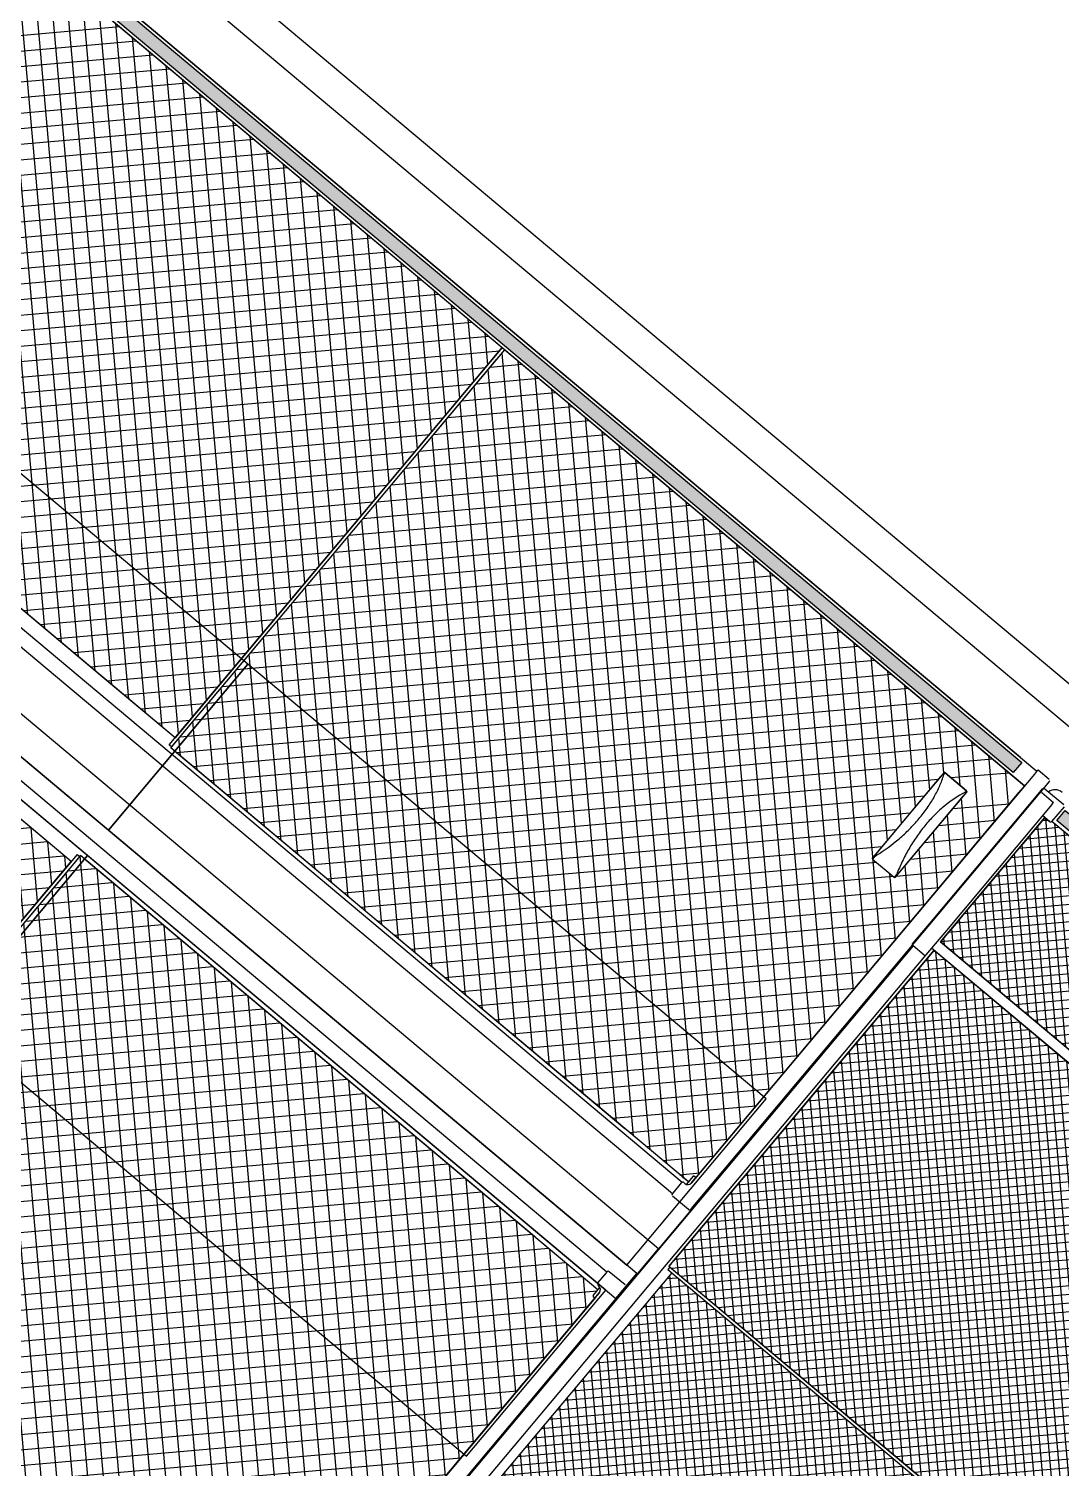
# Model space of a CAD drawing. Header units: metres. Extents: x 822482 to 822767, y 9662202 to 9662512.
# Drawn here: x 822684.249 to 822685.82, y 9662406.151 to 9662408.342 of the extents above; entities that cross this region are included whole.
import ezdxf
from ezdxf.lldxf.tags import DXFTag

# ---------------------------------------------------------------- set-up
doc = ezdxf.new("R2010")
doc.units = ezdxf.units.M
for name, color, linetype in [('#ARQ_INOX', 8, 'Continuous'), ('ARQ_NE_EQUIPAMENTOS', 7, 'Continuous'), ('VIDRO TEMPERADO', 3, 'Continuous'), ('wbc_mobilias_planta', 7, 'Continuous')]:
    doc.layers.add(name, color=color, linetype=linetype)
doc.layers.add('ARQ_NE_ESTRUTURA INOX', color=251, linetype='Continuous', lineweight=0)
tags = doc.linetypes.add('DASHED0', pattern=[1, 0.5, -0.5]).pattern_tags.tags
tags[6:7] = [DXFTag(74, 4), DXFTag(75, 0), DXFTag(340, '0'), DXFTag(46, 0.0), DXFTag(50, 0.0), DXFTag(44, 0.0), DXFTag(45, 0.0)]
tags[4:5] = [DXFTag(74, 4), DXFTag(75, 0), DXFTag(340, '0'), DXFTag(46, 0.0), DXFTag(50, 0.0), DXFTag(44, 0.0), DXFTag(45, 0.0)]
pattern_1 = [(45.0000000000001, (0, 0), (-0.9286780264538299, 0.9286780264538269), []), (135.0000000000001, (0, 0), (-0.9286780264538272, -0.9286780264538286), [])]
pattern_2 = [(45.0000000000001, (-159.4644391494871, -342.3736312675382), (-1.667341511061752, 1.667341511061746), []), (135.0000000000001, (-159.4644391494871, -342.3736312675382), (-1.667341511061746, -1.667341511061752), [])]

# ---------------------------------------------------------------- blocks, each defined once
blk = doc.blocks.new('NICFD180TVD')
h = blk.add_hatch()
h.set_pattern_fill('_USER', color=8, scale=1.313349060088884, angle=45.0000000000001, style=0, pattern_type=2)
h.set_pattern_definition([(45.0000000000001, (105.6870961527069, -3.071676246690913e-11), (-0.9286780264538299, 0.9286780264538269), []), (135.0000000000001, (105.6870961527069, -3.071676246690913e-11), (-0.9286780264538272, -0.9286780264538286), [])])
h.paths.add_polyline_path([(91.20755485142942, -4.094666666703669), (30.914239999952, -4.09466666666476), (30.91423999993909, -81.21045894154904), (91.20755485141251, -81.21045894158489)])
h.paths.add_polyline_path([(37.180548933308, -74.95284994900418), (37.02849576330799, -74.80638673900417), (37.02849576331288, -58.22502984843187), (37.180548933308, -57.77386422900417), (41.43803773330801, -57.77386422900417), (41.59009090331288, -58.22502984843451), (41.590090903308, -74.78038697900418), (41.43803773330801, -74.95284994900418)])
h = blk.add_hatch()
h.set_pattern_fill('_USER', color=8, scale=1.313349060088884, angle=45.0000000000001, style=0, pattern_type=2)
h.set_pattern_definition(pattern_1)
h.paths.add_polyline_path([(91.69192000000032, -3.129660304841418), (154.5435733333341, -3.129660304838311), (154.5435733333341, -81.21045894158499), (91.6919200000043, -81.21045894158505)])
h.paths.add_polyline_path([(148.277199996696, -75.2519623984649), (148.429253166696, -75.10549918846489), (148.429253166696, -58.22502984846489), (148.277199996696, -58.07297667846489), (144.0197111966959, -58.07297667846489), (143.8676580266959, -58.22502984846489), (143.8676580266959, -75.10549918846489), (144.0197111966959, -75.2519623984649)])
h = blk.add_hatch()
h.set_pattern_fill('_USER', color=8, scale=1.313349060088884, angle=45.0000000000001, style=0, pattern_type=2)
h.set_pattern_definition(pattern_1)
edge = h.paths.add_edge_path()
edge.add_arc((181.057475902651, -4.013513322865944), 0.2327336787744715, 178.3601797886123, 280.0630163586347)
edge.add_line((181.0981417390844, -4.242666666684153), (181.0981417389858, -76.07298666667788))
edge.add_line((181.0981417389858, -76.07298666667788), (180.8248375356968, -76.2604533333444))
edge.add_line((180.8248375356968, -76.2604533333444), (180.8009642228912, -80.59198848739837))
edge.add_line((180.8009642228912, -80.59198848739837), (180.479671284785, -80.91328142550499))
edge.add_line((180.479671284785, -80.91328142550499), (178.3513627973979, -80.91328142548684))
edge.add_line((178.3513627973979, -80.91328142548684), (178.3513627973979, -80.93715473832128))
edge.add_line((178.3513627973979, -80.93715473832128), (176.1481361307312, -80.93715473831656))
edge.add_line((176.1481361307312, -80.93715473831656), (175.9606694640647, -81.08976888391308))
edge.add_line((175.9606694640647, -81.08976888391308), (175.9606694640649, -81.21045894158499))
edge.add_line((175.9606694640649, -81.21045894158499), (156.1025024784781, -81.21816754079413))
edge.add_line((156.1025024784781, -81.21816754079413), (156.1025024871068, -3.058666666689305))
edge.add_line((156.1025024871068, -3.058666666689305), (180.8248375357045, -3.058859046728851))
edge.add_line((180.8248375357045, -3.058859046728851), (180.8248375357044, -4.006853333350869))
blk.add_hatch(color=8).paths.add_polyline_path([(181.6279273733215, -75.57298666668416), (181.6279273733215, -4.742666666684159), (183.6279273733215, -4.742666666684159), (183.6279273733215, -75.57298666668416)])
at = {"color": 8}
for p, q in [((152.9634266666598, -0.246666666684173), (32.49438666664605, -0.2466666666842299)), ((152.9634266666598, -0.246666666684173), (152.9634266666598, -0.1874666666841405)), ((152.9634266666598, -2.427200000017474), (152.9634266666598, -0.2466666666841162)), ((153.1508933333264, -1.750333211703037e-11), (158.0261312470504, -1.750333211703037e-11)), ((158.0261312470504, -1.750333211703037e-11), (183.2813844210395, -1.750333211703037e-11)), ((183.2813844210395, -1.750333211703037e-11), (183.9462399999882, -1.750333211703037e-11)), ((183.4277279106706, -0.246666666684173), (183.4277279106706, -2.565333333350845)), ((184.1929066666548, -0.246666666684173), (184.1929066666548, -4.006853333350871)), ((91.20755485140882, -4.094666666684186), (30.91423999997261, -4.094666666684243)), ((153.1508933333265, -2.614666666684225), (32.30691999997947, -2.614666666684282)), ((91.20755485140882, -3.327161515133976), (91.20755485141416, -57.56432098572736)), ((91.69192000000027, -3.326591228747129), (91.5932533333343, -3.326591228747129)), ((91.59325333333368, -3.326740454765225), (91.59325333333396, -3.327582575502613)), ((91.59325333333408, -3.327731801520822), (91.69192000000066, -3.327731801520822)), ((91.69192000000032, -3.129660304841418), (91.6919200000005, -3.130272603371789)), ((91.69192000000032, -3.129660304841418), (92.21917612504421, -3.129660304841361)), ((91.69192000000055, -3.130272603371789), (91.69192000000061, -3.263680252877232)), ((92.29396851898127, -3.130272603371732), (91.6919200000005, -3.130272603371789)), ((91.69192000000061, -3.263680252877175), (91.69192000000112, -8.048991035782645)), ((122.5846351856816, -3.130272603368719), (92.76819221015216, -3.130272603371675)), ((122.5098346436008, -3.129638185961649), (92.84227975491615, -3.129638185964605)), ((152.8753018523787, -3.13027260336582), (122.5846351856816, -3.130272603368719)), ((154.5435733333341, -3.129638185958551), (123.1329464215828, -3.129638185961592)), ((158.0261312470506, -2.614666666684225), (153.1508933333265, -2.614666666684225)), ((154.5435733333341, -2.614666666684282), (154.5435733333368, -57.81669333335082)), ((156.1025024871068, -3.058666666689301), (156.1025024871068, -57.98562723610507)), ((183.039722706941, -2.614666666684225), (158.0261312470506, -2.614666666684225)), ((180.8248375357045, -3.058859046728851), (180.7413551683924, -3.058743868499444)), ((180.8248375357045, -4.006853333350814), (180.8248375357045, -2.614666666684111)), ((183.9570933333215, -4.242666666684159), (181.0168100633215, -4.242666666684159)), ((181.0981417390844, -4.242666666684154), (181.0981417389858, -76.07298666667788)), ((183.039722706941, -2.614666666684111), (183.1066432945714, -2.612670327320298)), ((91.69192000000112, -8.048991035782702), (91.69192000000112, -8.118731750258629)), ((91.69192000000112, -8.118731750258629), (91.69192000000601, -57.5648912721142))]:
    blk.add_line(p, q, dxfattribs=at)
for points in [[(91.69192000000032, -3.129660304841418), (154.5435733333341, -3.129660304838311), (154.5435733333341, -81.21045894158499), (91.6919200000043, -81.21045894158505)], [(181.6279273733215, -75.57298666668416), (181.6279273733215, -4.742666666684159), (183.6279273733215, -4.742666666684159), (183.6279273733215, -75.57298666668416)]]:
    blk.add_lwpolyline(points, close=True, dxfattribs=at)
blk.add_lwpolyline([(180.8248375357044, -4.006853333350869, 0.475384907068754), (181.0981417390844, -4.242666666684154), (181.0981417389858, -76.07298666667788), (180.8248375356968, -76.2604533333444), (180.8009642228912, -80.59198848739837), (180.479671284785, -80.91328142550499), (178.3513627973979, -80.91328142548684), (178.3513627973979, -80.93715473832128), (176.1481361307312, -80.93715473831656), (175.9606694640647, -81.08976888391308), (175.9606694640649, -81.21045894158499), (156.1025024784781, -81.21816754079413), (156.1025024871068, -3.058666666689301), (180.8248375357045, -3.058859046728851)], format="xyb", close=True, dxfattribs=at)
for centre, radius, start, end in [((153.1508933333264, -0.1874666666841405), 0.1874666666666732, 89.99999999999447, 180.0000000000004), ((183.9462399999882, -0.246666666684173), 0.2466666666666612, 0, 89.99999999999447), ((183.7558133333056, -2.613680000018173), 1.701999999999926, 0, 75.11904282485085), ((153.1508933333265, -2.427200000017417), 0.1874666666667444, 180.0000000000004, 269.9999999999834), ((182.8988160483743, -0.09036837287225818), 2.530849524107316, 274.7102949069612, 282.0629299464927)]:
    blk.add_arc(centre, radius, start, end, dxfattribs=at)
for centre, major_axis, ratio, start_param, end_param in [((183.2813844210395, -0.246666666684173), (0, 0.2466666666666697), 0.5932844174230543, 4.712388980384725, 6.283185307179586), ((91.5889427945919, -3.327161515133919), (0.3813879431830855, 0), 0.00149538763591758, 1.559493844384138, 4.723691462794795), ((91.5889427945919, -3.327161515133919), (0.2816057157219234, 0), 0.001495387635884336, 1.555488728801028, 4.727696578379443), ((92.5310803645666, -3.129966454106405), (0.3132666666667205, 0), 0.001495387635729417, 3.14149592967958, 6.283185307179586), ((157.4920210882956, -3.101605811637849), (40.94666488597827, 0.01207587405487824), 0.001059278333042702, 0.9644917446681428, 1.604737373096212), ((181.0168100662175, -4.006853333350814), (0, -0.2358133333333398), 0.8140868363950597, 4.712388980384686, 6.283185307179586)]:
    blk.add_ellipse(centre, major_axis=major_axis, ratio=ratio, start_param=start_param, end_param=end_param, dxfattribs=at)
blk = doc.blocks.new('NICFD210CDVD')
at = {"layer": 'VIDRO TEMPERADO'}
h = blk.add_hatch(dxfattribs=at)
h.set_pattern_fill('_USER', color=8, scale=2.357976978051175, angle=45.0000000000001, style=0, pattern_type=2)
h.set_pattern_definition(pattern_2)
h.paths.add_polyline_path([(103.7190893764259, 97.32790737417055), (103.7190893764261, 90.76016490137461), (2.500284280926408, 90.76016490137322), (2.49999999999855, 97.32790737416916)])
h.paths.add_polyline_path([(2.500284280926408, 90.76016490137322), (8.779755600099165, 90.7601649013733), (8.627702428677637, 90.60811172995177), (8.627702428677864, 73.72764238527247), (8.779755600099392, 73.5811791752342), (2.501027863370751, 73.5811791752341)])
h.paths.add_polyline_path([(13.03724439990204, 90.76016490137336), (103.7190893764261, 90.76016490137461), (103.7190893764264, 73.58117917523552), (13.03724439990228, 73.58117917523425), (13.18929757132379, 73.72764238527255), (13.18929757132356, 90.60811172995183)])
h.paths.add_polyline_path([(2.501027863370751, 73.5811791752341), (103.7190893764263, 73.58117917523552), (103.7190893764273, 19.93502761841793), (2.524999999999835, 19.93502761841653), (2.503349364905233, 19.94752761841646)])
h.paths.add_polyline_path([(2.749999999999829, 19.93502761841653), (103.7190893764272, 19.93502761841793), (103.7190893764273, 19.80496856946189), (2.937371991948822, 19.80496856946048)])
h = blk.add_hatch(dxfattribs=at)
h.set_pattern_fill('_USER', color=8, scale=2.357976978051175, angle=45.0000000000001, style=0, pattern_type=2)
h.set_pattern_definition(pattern_2)
h.paths.add_polyline_path([(207.4999999999986, 97.3279073741724), (207.4999999999987, 91.06912684260625), (104.2099999999987, 91.0691268426048), (104.2099999999985, 97.32790737417095)])
h.paths.add_polyline_path([(104.2099999999987, 91.0691268426048), (196.9626903264719, 91.06912684260611), (196.8106371550504, 90.91707367118458), (196.8106371550506, 74.0366043265053), (196.9626903264722, 73.890141116467), (104.209999999999, 73.89014111646571)])
h.paths.add_polyline_path([(201.2201791262748, 91.06912684260617), (207.4999999999987, 91.06912684260625), (207.499999999999, 73.89014111646715), (201.220179126275, 73.89014111646706), (201.3722322976965, 74.03660432650535), (201.3722322976963, 90.91707367118464)])
h.paths.add_polyline_path([(104.209999999999, 73.89014111646571), (207.499999999999, 73.89014111646715), (207.4999999999999, 19.51002761842075), (207.4749999999999, 19.48502761842077), (207.2499999999999, 19.48502761842072), (207.0499999999999, 19.28502761842073), (207.0499999999999, 18.20496806738079), (116.7989999999996, 18.20434749454434), (104.21, 18.20434749454415)])
at = {"layer": 'wbc_mobilias_planta'}
blk.add_hatch(color=8, dxfattribs=at).paths.add_polyline_path([(3.064544688212195, 99.76619551272144), (204.8645446882122, 99.76619551272425), (204.8645446882122, 97.76619551272425), (3.064544688212195, 97.76619551272144)])
at = {"color": 8, "linetype": 'Continuous'}
for p, q in [((2.499999999998451, 100.2044836512737), (207.4999999999985, 100.2044836512771)), ((204.2499167579556, 100.2045789652696), (7.931798340759471, 100.2045789652664)), ((207.4999999999985, 100.394483651277), (207.4999999999985, 99.63930042096167)), ((207.4999999999985, 99.63930042096167), (207.499999999999, 73.92410315842983)), ((209.7499999999985, 100.4444836512771), (207.5499999999985, 100.4444836512771)), ((209.9999999999985, 99.52064353747726), (209.9999999999985, 100.1944836512771)), ((209.999999999999, 73.92410315842986), (209.9999999999985, 99.52064353747726)), ((207.4999999999986, 97.32790737417265), (2.49999999999855, 97.32790737416916)), ((103.7190893764264, 73.37461020275722), (103.7190893764259, 97.32790737417089)), ((104.2099999999985, 95.50095408134545), (104.2099999999985, 97.32790737417092)), ((207.4999999999986, 96.53371769021301), (207.4909106235708, 96.53371769021301)), ((207.4999999999986, 96.46257824616733), (207.4999999999986, 96.49514171962308)), ((207.4999999999986, 96.47131479981739), (207.4999999999986, 96.35516659676468)), ((207.4999999999982, 96.16439390017105), (207.4999999999983, 96.46257824616738)), ((104.2099999999985, 95.39214416569989), (104.2099999999985, 95.50095408134551)), ((104.209999999999, 73.37518819571685), (104.2099999999986, 95.39214416569983)), ((207.4999999999986, 96.04662116726116), (207.4999999999986, 96.16439390017077)), ((207.4999999999989, 73.15279272489948), (207.4999999999985, 96.03153306727974)), ((196.8106371550503, 90.9170736711845), (196.8106371550504, 90.73369478759038)), ((196.8106371550504, 90.73369478759038), (196.8106371550504, 90.177860891033)), ((196.8106371550504, 90.177860891033), (196.8106371550506, 74.64684369500652)), ((196.9626903264719, 91.06912684260602), (201.2201791262747, 91.06912684260608)), ((196.9626903264719, 90.85436517201062), (196.9626903264719, 91.06912684260602)), ((197.0217851289751, 90.69560762553756), (196.9626903264719, 90.85436517201062)), ((201.2201791262748, 90.85436517201067), (201.1610843237716, 90.69560762553762)), ((201.2201791262747, 91.06912684260608), (201.2201791262748, 90.85436517201067)), ((201.3722322976963, 90.79844965630714), (201.3722322976962, 90.91707367118455)), ((201.3722322976963, 90.17786089103306), (201.3722322976963, 90.79844965630714)), ((201.3722322976965, 74.6468436950066), (201.3722322976963, 90.17786089103306)), ((196.8106371550506, 74.64684369500652), (196.8106371550506, 74.48256210042241)), ((196.9626903264721, 74.51135384571758), (197.0217851289751, 74.72379113340618)), ((201.1610843237721, 74.72379113340625), (201.220179126275, 74.51135384571765)), ((201.3722322976965, 74.48256210042243), (201.3722322976965, 74.64684369500654)), ((103.7190893764273, 18.40451614472326), (103.7190893764264, 73.37461020275722)), ((104.2099999999998, 23.26243853976852), (104.209999999999, 73.37518819571685)), ((196.8106371550506, 74.48256210042241), (196.8106371550506, 74.1298178725121)), ((196.8106371550506, 74.12981787251285), (196.8106371550506, 74.06260408696666)), ((196.8106371550506, 74.0421797330825), (196.8106371550506, 74.06260408696666)), ((196.8106371550506, 74.0421797330825), (196.8106371550506, 74.03660432650521)), ((196.9626903264721, 73.98138355364155), (196.9626903264721, 74.51135384571798)), ((196.9626903264721, 73.91416976809536), (196.9626903264721, 73.98138355364155)), ((196.9626903264721, 73.89014111646692), (196.9626903264721, 73.91416976809536)), ((196.9626903264721, 73.89014111646692), (201.220179126275, 73.89014111646699)), ((201.220179126275, 74.51135384571765), (201.220179126275, 73.98138355364082)), ((201.220179126275, 73.98138355364162), (201.220179126275, 73.91416976809543)), ((201.220179126275, 73.89014111646699), (201.220179126275, 73.91416976809543)), ((201.3722322976965, 74.12981787251292), (201.3722322976965, 74.48256210042294)), ((201.3722322976965, 74.06260408696673), (201.3722322976965, 74.12981787251292)), ((201.3722322976965, 74.06260408696673), (201.3722322976965, 74.04217973308258)), ((201.3722322976965, 74.03660432650528), (201.3722322976965, 74.04217973308252)), ((207.499999999999, 73.92410315842983), (207.4999999999999, 18.39924042897252)), ((207.4999999999999, 19.34492437374746), (207.4999999999991, 73.15279272489943)), ((210, 15.40000889364823), (209.999999999999, 73.9241031584298)), ((104.2099999999998, 23.19015566779539), (104.2099999999998, 23.26243853976852)), ((104.2099999999999, 18.34017852295885), (104.2099999999998, 23.19015566779545)), ((103.7190893764273, 19.80496856946189), (2.937371991949277, 19.80496856946017)), ((206.3746942003395, 17.54500000000269), (3.581397360140002, 17.54499999999921)), ((104.1099999999999, 18.40509413768295), (104.2099999999999, 18.40509413768295)), ((104.1099999999999, 18.40408939434961), (104.1099999999999, 18.40494289509699)), ((104.2099999999999, 18.40393815176365), (104.1100000000007, 18.40393815176365)), ((104.2099999999999, 18.204968067379), (104.2099999999999, 18.34017852295885)), ((104.2099999999999, 18.20434749454408), (104.2099999999999, 18.20496806737889)), ((194.4610000000002, 18.20434749454556), (104.2099999999999, 18.20434749454408)), ((104.2099999999999, 18.20434749454408), (105.3599999999999, 18.20434749454408)), ((105.3599999999999, 18.20434749454408), (105.3599999999999, 18.20432507676365)), ((207.0499999999999, 18.20370450393037), (105.3599999999999, 18.20370450392868)), ((207.0499999999999, 18.20434749454573), (205.8499999999996, 18.20434749454573)), ((205.8499999999996, 18.20434749454573), (205.8499999999996, 18.2043250767653)), ((206.6046623217326, 17.69923537490887), (206.6073879119404, 17.69923825329356)), ((206.7999999999999, 17.69924042897247), (206.6073349392178, 17.69924042897246)), ((206.9999999999995, 18.20434749454573), (206.9999999999995, 18.20496806738059)), ((207.0499999999999, 19.28502761842064), (207.0499999999999, 17.78279902867558)), ((207.0499999999999, 17.78279902867563), (207.0499999999999, 17.75985523030277)), ((207.4749999999999, 19.4850276184207), (207.2499999999999, 19.4850276184207)), ((207.4999999999999, 19.46002761842072), (207.4999999999999, 19.51002761842074)), ((207.4999999999999, 18.39924042897252), (207.4999999999999, 19.46002761842072)), ((206.3560550528233, 17.44927023984251), (206.3563352872987, 17.44927023984251)), ((206.3560550528229, 15.40000889364818), (206.3560550528229, 17.44927023984245)), ((206.3560550528231, 15.40000889364818), (206.3563352872988, 15.40000889364818)), ((206.3560550528228, 15.22000000000416), (206.3560550528227, 15.40000889364806)), ((206.3563352872988, 15.40000889364818), (206.3563352872986, 17.44927023984245)), ((206.3563352872985, 15.21590909091434), (206.3563352872986, 15.40000889364823)), ((210, 15.25000000000367), (210, 15.40000889364828)), ((206.3560550528227, 15.29500000000256), (3.643944947177161, 15.29499999999916)), ((206.354, 15.29500000000256), (206.354, 15.25000000000334)), ((209.7499999999999, 15.00000000000367), (206.604, 15.0000000000034))]:
    blk.add_line(p, q, dxfattribs=at)
at = {"color": 8}
blk.add_line((103.7190893764259, 97.32790737417089), (104.2099999999985, 97.32790737417092), dxfattribs=at)
at = {"color": 8, "linetype": 'Continuous'}
blk.add_lwpolyline([(201.220179126275, 73.89014111646699), (201.3722322976965, 74.03660432650528), (201.3722322976963, 90.91707367118455), (201.2201791262748, 91.06912684260608), (196.9626903264719, 91.06912684260602), (196.8106371550504, 90.9170736711845), (196.8106371550506, 74.03660432650521), (196.9626903264721, 73.89014111646692)], close=True, dxfattribs=at)
for centre, radius, start, end in [((207.5499999999985, 100.394483651277), 0.05000000000000007, 89.99999999999447, 180.0000000000004), ((209.7499999999985, 100.194483651277), 0.2499999999999948, 0, 89.99999999999447), ((196.9626903264719, 90.9170736711845), 0.1520531714215365, 89.99999999999447, 180.0000000000004), ((201.2201791262748, 90.91707367118455), 0.1520531714215309, 0, 89.99999999999447), ((206.5967964847861, 17.45680680665559), 0.2389716805588456, 135.4472637967504, 167.895589256292), ((206.6039999999999, 17.44927023984251), 0.2500000000000017, 94.23229388792703, 135.370664766073), ((206.6040418495367, 17.45610832708489), 0.2431280075188598, 90.01615110002246, 94.36876791582074), ((206.8, 18.3992404289725), 0.6999999999999891, 269.9999999999834, 359.8573087900545), ((207.2499999999999, 19.28502761842066), 0.2000000000000003, 89.99999999999447, 180.0000000000004), ((207.4749999999999, 19.51002761842068), 0.02499999999999726, 269.9999999999834, 0), ((206.6039999999999, 17.44927023984251), 0.2476647127012345, 166.5401391336625, 180.0000000000004), ((206.6040000000009, 15.2500000000034), 0.250000000000943, 180.0000000000004, 187.8374797630634), ((206.3860550528229, 15.22000000000337), 0.03000000000001396, 180.0000000000004, 187.8374797594017), ((206.604, 15.2500000000034), 0.2500000000000093, 187.8374797626539, 269.9999999999834), ((209.7499999999999, 15.25000000000367), 0.2500000000000003, 269.9999999999834, 0)]:
    blk.add_arc(centre, radius, start, end, dxfattribs=at)
for centre, major_axis, ratio, start_param, end_param in [((207.4499999999986, 96.49514171962308), (0.05000000000001137, 0), 0.5807431642402706, 5.670683884633961, 6.283185307179586), ((207.4499999999986, 96.46257824616733), (0.04999999999995453, 0), 0.5807431642397939, 5.670683884635011, 6.283185307179586), ((207.4499999999983, 96.16439390017099), (0.04999999999995453, 0), 0.6119942197443488, 0, 0.6125014225352909), ((196.9626903264721, 74.0421797330825), (-0.1520531714214428, 1.463718035665806e-11), 0.9999042781834999, 0, 1.5707963267948), ((201.220179126275, 74.04217973308252), (-0.1520531714214428, 3.552713678800501e-13), 0.9999042781835934, 1.5707963267948, 3.141592653589797), ((104.1056312107345, 18.40451614472327), (0.3865418343071951, 0), 0.00149538763584996, 1.559493844384322, 4.72369146279363), ((104.1056312107345, 18.40451614472327), (0.285411198366802, 0), 0.00149538763584672, 1.555488728801081, 4.727696578378505), ((206.384, 15.25000000000334), (-0.02999999999997271, 0), 0.8636363636382585, 5.910899257467729, 6.283185307179586)]:
    blk.add_ellipse(centre, major_axis=major_axis, ratio=ratio, start_param=start_param, end_param=end_param, dxfattribs=at)
for points, knots in [([(197.0217851289751, 74.72379113340618), (197.4534066222541, 76.06515025158231), (197.7996424030531, 77.44205168175691), (198.1600310799303, 79.56961012610462), (198.2533537463769, 80.29258276564342), (198.3766778019843, 81.71488583130012), (198.4078438788084, 82.4194451811329), (198.4083869960191, 83.46640352868705), (198.4008564068027, 83.81373839850527), (198.3701610327324, 84.50505174911812), (198.3468742545978, 84.85027292215186), (198.2539941536836, 85.87154765672754), (198.1621490309662, 86.5285605399876), (197.9239667956745, 87.79811373232648), (197.7776065649399, 88.41064105348777), (197.4342145188141, 89.59249567993619), (197.237713374884, 90.15911848359077), (197.0217851289751, 90.69560762553756)], [0, 0, 0, 0, 0.2500000000000001, 0.2500000000000001, 0.3750000000000001, 0.3750000000000001, 0.5000000000000001, 0.5000000000000001, 0.5625000000000001, 0.5625000000000001, 0.6250000000000001, 0.6250000000000001, 0.7500000000000002, 0.7500000000000002, 0.8750000000000002, 0.8750000000000002, 1, 1, 1, 1]), ([(201.1610843237715, 90.69560762553762), (200.7294628304926, 89.62321321228997), (200.3832270496937, 88.45479698540272), (200.0228383728165, 86.54278466512342), (199.9295157063699, 85.87518050800084), (199.8061916507626, 84.52592369919428), (199.7750255739385, 83.8397372499701), (199.7744824567278, 82.79309957708524), (199.7820130459442, 82.44132021305565), (199.8127084200145, 81.73186935299998), (199.8359951981491, 81.3728830497837), (199.9288752990633, 80.29659606204383), (200.0207204217808, 79.58509272536885), (200.2589026570726, 78.17310058815436), (200.4052628878071, 77.47261618483209), (200.748654933933, 76.08197621988855), (200.9451560778631, 75.39483584742477), (201.1610843237721, 74.72379113340625)], [0, 0, 0, 0, 0.25, 0.25, 0.375, 0.375, 0.5, 0.5, 0.5625, 0.5625, 0.625, 0.625, 0.75, 0.75, 0.875, 0.875, 1, 1, 1, 1])]:
    blk.add_open_spline(points, degree=3, knots=knots, dxfattribs=at)
at = {"layer": 'Defpoints', "color": 8, "linetype": 'Continuous'}
blk.add_line((210.0991795028008, 15.25000000002077), (210.0991795028024, 7.499999999982109), dxfattribs=at)
at = {"layer": 'VIDRO TEMPERADO', "color": 8}
for points in [[(91.30808937642688, 19.80496856946169), (2.937371991949277, 19.80496856946017), (2.749999999999829, 19.93502761841653), (2.524999999999835, 19.93502761841653), (2.503349364905233, 19.94752761841646), (2.49999999999855, 97.32790737416916), (103.719089376426, 97.32790737417095), (103.7190893764273, 19.80496856946189)], [(104.21, 18.20434749454411), (104.2099999999985, 97.32790737417095), (207.4999999999986, 97.32790737417265), (207.4999999999999, 19.51002761842075), (207.4749999999999, 19.48502761842077), (207.2499999999999, 19.48502761842072), (207.0499999999999, 19.28502761842073), (207.0499999999999, 18.20496806738079), (116.7989999999996, 18.20434749454434)]]:
    blk.add_lwpolyline(points, close=True, dxfattribs=at)
at = {"layer": 'wbc_mobilias_planta', "color": 8}
blk.add_lwpolyline([(3.064544688212195, 99.76619551272144), (204.8645446882122, 99.76619551272425), (204.8645446882122, 97.76619551272425), (3.064544688212195, 97.76619551272144)], close=True, dxfattribs=at)
blk = doc.blocks.new('NICFD210CVD')
at = {"layer": 'VIDRO TEMPERADO'}
h = blk.add_hatch(dxfattribs=at)
h.set_pattern_fill('_USER', color=8, scale=2.357976978051175, angle=45.0000000000001, style=0, pattern_type=2)
h.set_pattern_definition(pattern_2)
h.paths.add_polyline_path([(207.4999999999998, -82.32790737416948), (207.4999999999998, -76.06912684260335), (104.2099999999998, -76.06912684260335), (104.2099999999998, -82.32790737416948)])
h.paths.add_polyline_path([(104.2099999999998, -76.06912684260335), (196.9626903264731, -76.06912684260335), (196.8106371550516, -75.91707367118183), (196.8106371550516, -59.03660432650254), (196.9626903264731, -58.89014111646425), (104.2099999999999, -58.89014111646425)])
h.paths.add_polyline_path([(201.220179126276, -76.06912684260335), (207.4999999999998, -76.06912684260335), (207.4999999999999, -58.89014111646425), (201.220179126276, -58.89014111646425), (201.3722322976975, -59.03660432650254), (201.3722322976975, -75.91707367118183)])
h.paths.add_polyline_path([(104.2099999999999, -58.89014111646425), (207.4999999999999, -58.89014111646425), (207.5000000000001, -4.510027618417851), (207.4750000000001, -4.485027618417881), (207.2500000000001, -4.485027618417824), (207.0500000000001, -4.285027618417836), (207.0500000000001, -3.204968067377898), (116.7989999999997, -3.204347494542695), (104.2100000000001, -3.204347494542695)])
h = blk.add_hatch(dxfattribs=at)
h.set_pattern_fill('_USER', color=8, scale=2.357976978051175, angle=45.0000000000001, style=0, pattern_type=2)
h.set_pattern_definition(pattern_2)
h.paths.add_polyline_path([(103.7190893764272, -82.32790737416911), (103.7190893764272, -75.76016490137317), (2.500284280927559, -75.76016490137317), (2.499999999999801, -82.32790737416911)])
h.paths.add_polyline_path([(2.500284280927559, -75.76016490137317), (8.779755600100316, -75.76016490137317), (8.627702428678788, -75.60811172995164), (8.627702428678788, -58.72764238527236), (8.779755600100316, -58.58117917523407), (2.501027863371675, -58.58117917523407)])
h.paths.add_polyline_path([(13.03724439990319, -75.76016490137317), (103.7190893764272, -75.76016490137317), (103.7190893764273, -58.58117917523407), (13.03724439990319, -58.58117917523407), (13.18929757132472, -58.72764238527236), (13.18929757132472, -75.60811172995164)])
h.paths.add_polyline_path([(2.501027863371675, -58.58117917523407), (103.7190893764273, -58.58117917523407), (103.7190893764274, -4.935027618416484), (2.525000000000006, -4.935027618416484), (2.503349364905404, -4.947527618416416)])
h.paths.add_polyline_path([(2.75, -4.935027618416484), (103.7190893764274, -4.935027618416484), (103.7190893764274, -4.804968569460442), (2.937371991948993, -4.804968569460442)])
at = {"color": 8, "linetype": 'Continuous'}
for p, q in [((206.3560550528228, -0.2949999999996749), (3.64394494717726, -0.2949999999991064)), ((206.3540000000001, -0.2949999999996749), (206.3540000000001, -0.2500000000004547)), ((206.3560550528229, -0.2200000000012778), (206.3560550528228, -0.4000088936451789)), ((206.3560550528232, -0.4000088936452926), (206.3563352872989, -0.4000088936452926)), ((206.356055052823, -0.4000088936452926), (206.356055052823, -2.449270239839564)), ((206.3563352872986, -0.2159090909114525), (206.3563352872987, -0.4000088936453494)), ((206.3563352872989, -0.4000088936452926), (206.3563352872988, -2.449270239839564)), ((209.75, -7.389644451905042e-13), (206.6040000000001, -5.115907697472721e-13)), ((210.0000000000001, -0.250000000000739), (210.0000000000001, -0.4000088936453494)), ((210.0000000000001, -0.4000088936452926), (209.9999999999999, -58.92410315842687)), ((206.3746942003397, -2.54499999999981), (3.58139736014013, -2.544999999999163)), ((103.7190893764274, -3.404516144721811), (103.7190893764273, -58.37461020275578)), ((104.2100000000001, -3.403938151762191), (104.1100000000008, -3.403938151762191)), ((104.1100000000001, -3.404089394348148), (104.1100000000001, -3.40494289509553)), ((104.1100000000001, -3.405094137681488), (104.2100000000001, -3.405094137681488)), ((104.2100000000001, -3.204347494542617), (104.2100000000001, -3.204968067377422)), ((194.4610000000004, -3.204347494542844), (104.2100000000001, -3.204347494542617)), ((104.2100000000001, -3.204347494542617), (105.3600000000001, -3.204347494542617)), ((104.2100000000001, -3.204968067377536), (104.2100000000001, -3.340178522957387)), ((104.2100000000001, -3.340178522957387), (104.21, -8.190155667793988)), ((207.05, -3.203704503927476), (105.36, -3.203704503927213)), ((105.3600000000001, -3.204347494542617), (105.3600000000001, -3.204325076762188)), ((205.8499999999997, -3.204347494542844), (205.8499999999997, -3.204325076762416)), ((207.05, -3.204347494542844), (205.8499999999997, -3.204347494542844)), ((206.3560550528234, -2.44927023983962), (206.3563352872988, -2.44927023983962)), ((206.6046623217328, -2.699235374905982), (206.6073879119405, -2.699238253290673)), ((206.8, -2.699240428969574), (206.607334939218, -2.699240428969574)), ((206.9999999999997, -3.204347494542844), (206.9999999999997, -3.204968067377706)), ((207.05, -2.782799028672741), (207.05, -2.759855230299877)), ((207.05, -4.285027618417757), (207.05, -2.782799028672684)), ((207.5, -3.39924042896962), (207.5, -4.460027618417826)), ((207.4999999999999, -58.92410315842693), (207.5000000000001, -3.39924042896962)), ((207.5, -4.344924373744561), (207.5, -58.15279272489653)), ((103.7190893764274, -4.804968569460442), (2.937371991949448, -4.804968569460129)), ((207.4750000000001, -4.485027618417803), (207.2500000000001, -4.485027618417803)), ((207.5, -4.460027618417826), (207.5, -4.510027618417837)), ((104.21, -8.190155667793931), (104.21, -8.26243853976706)), ((104.2100000000001, -8.26243853976706), (104.2099999999999, -58.3751881957154))]:
    blk.add_line(p, q, dxfattribs=at)
for centre, radius, start, end in [((206.604000000001, -0.2500000000005116), 0.250000000000943, 172.1625202369374, 180.0000000000004), ((206.386055052823, -0.220000000000482), 0.03000000000001396, 172.1625202405991, 180.0000000000004), ((206.6040000000001, -0.2500000000005116), 0.2500000000000093, 89.99999999999447, 172.1625202373469), ((209.75, -0.250000000000739), 0.2500000000000003, 0, 89.99999999999447), ((206.6040000000001, -2.44927023983962), 0.2476647127012345, 180.0000000000004, 193.4598608663383), ((206.5967964847862, -2.456806806652708), 0.2389716805588456, 192.1044107437089, 224.5527362032504), ((206.6040000000001, -2.44927023983962), 0.2500000000000017, 224.6293352339279, 265.7677061120738), ((206.6040418495368, -2.456108327082006), 0.2431280075188598, 265.6312320841801, 269.9838488999783), ((206.8000000000001, -3.39924042896962), 0.6999999999999891, 0.1426912099462969, 89.99999999999447), ((207.25, -4.285027618417757), 0.2000000000000003, 180.0000000000004, 269.9999999999834), ((207.4750000000001, -4.51002761841778), 0.02499999999999726, 0, 89.99999999999447)]:
    blk.add_arc(centre, radius, start, end, dxfattribs=at)
for centre, major_axis, ratio, start_param, end_param in [((206.384, -0.2500000000004547), (-0.02999999999997271, 0), 0.8636363636382585, 0, 0.3722860497117068), ((104.1056312107346, -3.404516144721811), (0.3865418343071951, 0), 0.00149538763584996, 1.559493844384322, 4.72369146279363), ((104.1056312107346, -3.404516144721811), (0.285411198366802, 0), 0.00149538763584672, 1.555488728801081, 4.727696578378505)]:
    blk.add_ellipse(centre, major_axis=major_axis, ratio=ratio, start_param=start_param, end_param=end_param, dxfattribs=at)
at = {"layer": 'Defpoints', "color": 8, "linetype": 'DASHED0'}
for p, q in [((210.0991795028024, 7.500000000001464), (-5.684341886080801e-14, 7.5)), ((210.0991795028009, -0.2500000000178346), (210.0991795028024, 7.499999999982109))]:
    blk.add_line(p, q, dxfattribs=at)
at = {"layer": 'VIDRO TEMPERADO', "color": 8}
for points in [[(104.2100000000001, -3.204347494542652), (104.2099999999998, -82.32790737416948), (207.4999999999998, -82.32790737416977), (207.5000000000001, -4.510027618417858), (207.4750000000001, -4.485027618417881), (207.2500000000001, -4.485027618417824), (207.0500000000001, -4.285027618417836), (207.0500000000001, -3.204968067377898), (116.7989999999997, -3.204347494542695)], [(91.30808937642703, -4.804968569460414), (2.937371991949448, -4.804968569460129), (2.75, -4.935027618416484), (2.525000000000006, -4.935027618416484), (2.503349364905404, -4.947527618416416), (2.499999999999801, -82.32790737416911), (103.7190893764272, -82.32790737416948), (103.7190893764274, -4.804968569460442)]]:
    blk.add_lwpolyline(points, close=True, dxfattribs=at)
blk = doc.blocks.new('KITPACO')
at = {"layer": 'wbc_mobilias_planta', "color": 5}
for points in [[(2.000000000000745, 2.49999999996956), (105.0000000000007, 2.49999999996956), (105.0000000000007, 35.49999999996956), (2.000000000000745, 35.49999999996956)], [(105.0000000000007, 2.49999999996956), (208.0000000000007, 2.49999999996956), (208.0000000000007, 35.49999999996956), (105.0000000000007, 35.49999999996956)], [(7.309708394132031e-13, 2.5), (-6.901146321069973e-13, -2.5), (209.9999999999993, -2.500000000060879), (210.0000000000008, 2.499999999939121)], [(1.99999999999931, -35.50000000003044), (104.9999999999993, -35.50000000003044), (104.9999999999993, -2.50000000003044), (1.99999999999931, -2.50000000003044)], [(104.9999999999993, -35.50000000003044), (207.9999999999993, -35.50000000003044), (207.9999999999993, -2.50000000003044), (104.9999999999993, -2.50000000003044)]]:
    blk.add_lwpolyline(points, close=True, dxfattribs=at)
blk = doc.blocks.new('apa')
at = {"layer": '#ARQ_INOX'}
for points in [[(3258.7499621262, 2264.072615444313), (3237.854896346504, 2264.072615444313), (3237.854896346504, 2261.989551422142), (3258.7499621262, 2261.989551422142)], [(3258.6999621262, 2264.022615444313), (3237.909238409195, 2264.022615444313), (3237.909238409195, 2262.039551422142), (3258.6999621262, 2262.039551422142)]]:
    blk.add_lwpolyline(points, close=True, dxfattribs=at)
blk = doc.blocks.new('A$C8f1b9c42')
at = {"layer": 'ARQ_NE_EQUIPAMENTOS', "xscale": 0.01000000003725292, "yscale": 0.01000000003725292, "zscale": 0.01000000003725292}
for name, p, rotation in [('NICFD180TVD', (316.5436276737601, -239.9986175261438), 270), ('NICFD210CVD', (318.6427239971235, -240.8509065899998), 180.000000003544), ('KITPACO', (318.6427239971235, -240.8509065899998), 180.000000003544), ('NICFD210CDVD', (318.6427239971235, -240.8509065899998), 180.000000003544)]:
    blk.add_blockref(name, p, dxfattribs=dict(at, rotation=rotation))
at = {"layer": 'ARQ_NE_ESTRUTURA INOX', "rotation": 180.000000003544}
blk.add_blockref('apa', (3574.286993276328, 2022.086085412651), dxfattribs=at)

msp = doc.modelspace()

# ---------------------------------------------------------------- block references
at = {"ltscale": 10, "rotation": 140.0090103764572}
msp.add_blockref('A$C8f1b9c42', (822772.889044792, 9662018.469655523), dxfattribs=at)

doc.saveas('drawing.dxf')
